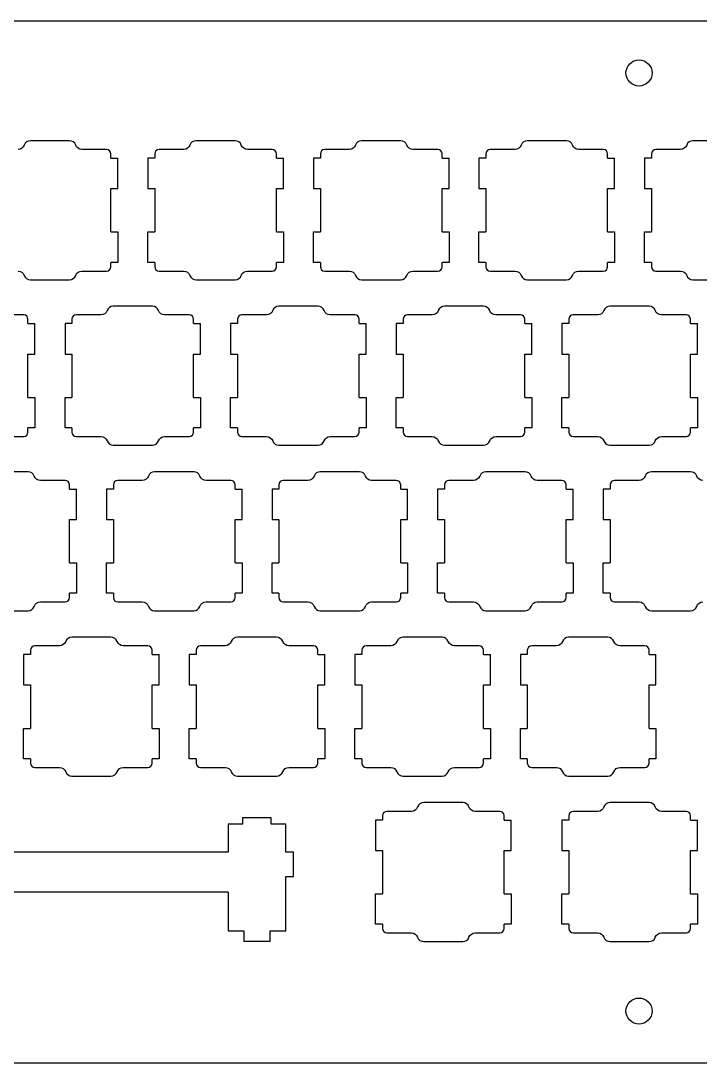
# Model space of a CAD drawing. Header units: millimetres. Extents: x 10 to 990, y 68 to 480.
# Drawn here: x 265.3 to 343.4, y 230 to 350 of the extents above; entities that cross this region are included whole.
import ezdxf

# ---------------------------------------------------------------- set-up
doc = ezdxf.new("R2010")
doc.units = ezdxf.units.MM
doc.header["$MEASUREMENT"] = 0

msp = doc.modelspace()

# ---------------------------------------------------------------- linework, layer by layer
for p, q in [((224.24, 350), (418.48, 350)), ((270.88, 336.2), (266.38, 336.2)), ((289.93, 336.2), (285.43, 336.2)), ((308.98, 336.2), (304.48, 336.2)), ((328.03, 336.2), (323.53, 336.2)), ((347.08, 336.2), (342.58, 336.2)), ((275.13, 335.2), (272.29, 335.2)), ((284.02, 335.2), (281.18, 335.2)), ((294.18, 335.2), (291.34, 335.2)), ((303.07, 335.2), (300.23, 335.2)), ((313.23, 335.2), (310.39, 335.2)), ((322.12, 335.2), (319.28, 335.2)), ((332.28, 335.2), (329.44, 335.2)), ((341.17, 335.2), (338.33, 335.2)), ((275.63, 334.2), (275.63, 334.7)), ((275.63, 334.2), (276.43, 334.2)), ((276.43, 330.7), (276.43, 334.2)), ((280.68, 334.2), (279.88, 334.2)), ((279.88, 334.2), (279.88, 330.7)), ((280.68, 334.7), (280.68, 334.2)), ((294.68, 334.2), (294.68, 334.7)), ((294.68, 334.2), (295.48, 334.2)), ((295.48, 330.7), (295.48, 334.2)), ((299.73, 334.2), (298.93, 334.2)), ((298.93, 334.2), (298.93, 330.7)), ((299.73, 334.7), (299.73, 334.2)), ((313.73, 334.2), (313.73, 334.7)), ((313.73, 334.2), (314.53, 334.2)), ((314.53, 330.7), (314.53, 334.2)), ((318.78, 334.2), (317.98, 334.2)), ((317.98, 334.2), (317.98, 330.7)), ((318.78, 334.7), (318.78, 334.2)), ((332.78, 334.2), (332.78, 334.7)), ((332.78, 334.2), (333.58, 334.2)), ((333.58, 330.7), (333.58, 334.2)), ((337.83, 334.2), (337.03, 334.2)), ((337.03, 334.2), (337.03, 330.7)), ((337.83, 334.7), (337.83, 334.2)), ((275.63, 325.7), (275.63, 330.7)), ((275.63, 330.7), (276.43, 330.7)), ((279.88, 330.7), (280.68, 330.7)), ((280.68, 330.7), (280.68, 325.7)), ((294.68, 325.7), (294.68, 330.7)), ((294.68, 330.7), (295.48, 330.7)), ((298.93, 330.7), (299.73, 330.7)), ((299.73, 330.7), (299.73, 325.7)), ((313.73, 325.7), (313.73, 330.7)), ((313.73, 330.7), (314.53, 330.7)), ((317.98, 330.7), (318.78, 330.7)), ((318.78, 330.7), (318.78, 325.7)), ((332.78, 325.7), (332.78, 330.7)), ((332.78, 330.7), (333.58, 330.7)), ((337.03, 330.7), (337.83, 330.7)), ((337.83, 330.7), (337.83, 325.7)), ((275.63, 325.7), (276.43, 325.7)), ((276.43, 325.7), (276.43, 322.2)), ((279.88, 322.2), (279.88, 325.7)), ((279.88, 325.7), (280.68, 325.7)), ((294.68, 325.7), (295.48, 325.7)), ((295.48, 325.7), (295.48, 322.2)), ((298.93, 322.2), (298.93, 325.7)), ((298.93, 325.7), (299.73, 325.7)), ((313.73, 325.7), (314.53, 325.7)), ((314.53, 325.7), (314.53, 322.2)), ((317.98, 322.2), (317.98, 325.7)), ((317.98, 325.7), (318.78, 325.7)), ((332.78, 325.7), (333.58, 325.7)), ((333.58, 325.7), (333.58, 322.2)), ((337.03, 322.2), (337.03, 325.7)), ((337.03, 325.7), (337.83, 325.7)), ((275.63, 321.7), (275.63, 322.2)), ((276.43, 322.2), (275.63, 322.2)), ((280.68, 322.2), (279.88, 322.2)), ((280.68, 322.2), (280.68, 321.7)), ((294.68, 321.7), (294.68, 322.2)), ((295.48, 322.2), (294.68, 322.2)), ((299.73, 322.2), (298.93, 322.2)), ((299.73, 322.2), (299.73, 321.7)), ((313.73, 321.7), (313.73, 322.2)), ((314.53, 322.2), (313.73, 322.2)), ((318.78, 322.2), (317.98, 322.2)), ((318.78, 322.2), (318.78, 321.7)), ((332.78, 321.7), (332.78, 322.2)), ((333.58, 322.2), (332.78, 322.2)), ((337.83, 322.2), (337.03, 322.2)), ((337.83, 322.2), (337.83, 321.7)), ((272.29, 321.2), (275.13, 321.2)), ((281.18, 321.2), (284.02, 321.2)), ((291.34, 321.2), (294.18, 321.2)), ((300.23, 321.2), (303.07, 321.2)), ((310.39, 321.2), (313.23, 321.2)), ((319.28, 321.2), (322.12, 321.2)), ((329.44, 321.2), (332.28, 321.2)), ((338.33, 321.2), (341.17, 321.2)), ((266.38, 320.2), (270.88, 320.2)), ((285.43, 320.2), (289.93, 320.2)), ((304.48, 320.2), (308.98, 320.2)), ((323.53, 320.2), (328.03, 320.2)), ((342.58, 320.2), (347.08, 320.2)), ((280.41, 317.15), (275.91, 317.15)), ((299.46, 317.15), (294.96, 317.15)), ((318.51, 317.15), (314.01, 317.15)), ((337.56, 317.15), (333.06, 317.15)), ((265.61, 316.15), (262.77, 316.15)), ((266.1, 315.15), (266.1, 315.65)), ((271.16, 315.65), (271.16, 315.15)), ((274.49, 316.15), (271.66, 316.15)), ((284.66, 316.15), (281.82, 316.15)), ((285.15, 315.15), (285.15, 315.65)), ((290.21, 315.65), (290.21, 315.15)), ((293.54, 316.15), (290.71, 316.15)), ((303.71, 316.15), (300.87, 316.15)), ((304.2, 315.15), (304.2, 315.65)), ((309.26, 315.65), (309.26, 315.15)), ((312.59, 316.15), (309.76, 316.15)), ((322.76, 316.15), (319.92, 316.15)), ((323.25, 315.15), (323.25, 315.65)), ((328.31, 315.65), (328.31, 315.15)), ((331.64, 316.15), (328.81, 316.15)), ((341.81, 316.15), (338.97, 316.15)), ((342.3, 315.15), (342.3, 315.65)), ((266.1, 315.15), (266.9, 315.15)), ((266.9, 311.65), (266.9, 315.15)), ((271.16, 315.15), (270.36, 315.15)), ((270.36, 315.15), (270.36, 311.65)), ((285.15, 315.15), (285.95, 315.15)), ((285.95, 311.65), (285.95, 315.15)), ((290.21, 315.15), (289.41, 315.15)), ((289.41, 315.15), (289.41, 311.65)), ((304.2, 315.15), (305, 315.15)), ((305, 311.65), (305, 315.15)), ((309.26, 315.15), (308.46, 315.15)), ((308.46, 315.15), (308.46, 311.65)), ((323.25, 315.15), (324.05, 315.15)), ((324.05, 311.65), (324.05, 315.15)), ((328.31, 315.15), (327.51, 315.15)), ((327.51, 315.15), (327.51, 311.65)), ((342.3, 315.15), (343.1, 315.15)), ((343.1, 311.65), (343.1, 315.15)), ((266.1, 306.65), (266.1, 311.65)), ((266.1, 311.65), (266.9, 311.65)), ((270.36, 311.65), (271.16, 311.65)), ((271.16, 311.65), (271.16, 306.65)), ((285.15, 306.65), (285.15, 311.65)), ((285.15, 311.65), (285.95, 311.65)), ((289.41, 311.65), (290.21, 311.65)), ((290.21, 311.65), (290.21, 306.65)), ((304.2, 306.65), (304.2, 311.65)), ((304.2, 311.65), (305, 311.65)), ((308.46, 311.65), (309.26, 311.65)), ((309.26, 311.65), (309.26, 306.65)), ((323.25, 306.65), (323.25, 311.65)), ((323.25, 311.65), (324.05, 311.65)), ((327.51, 311.65), (328.31, 311.65)), ((328.31, 311.65), (328.31, 306.65)), ((342.3, 306.65), (342.3, 311.65)), ((342.3, 311.65), (343.1, 311.65)), ((266.1, 306.65), (266.9, 306.65)), ((266.9, 306.65), (266.9, 303.15)), ((270.36, 303.15), (270.36, 306.65)), ((270.36, 306.65), (271.16, 306.65)), ((285.15, 306.65), (285.95, 306.65)), ((285.95, 306.65), (285.95, 303.15)), ((289.41, 303.15), (289.41, 306.65)), ((289.41, 306.65), (290.21, 306.65)), ((304.2, 306.65), (305, 306.65)), ((305, 306.65), (305, 303.15)), ((308.46, 303.15), (308.46, 306.65)), ((308.46, 306.65), (309.26, 306.65)), ((323.25, 306.65), (324.05, 306.65)), ((324.05, 306.65), (324.05, 303.15)), ((327.51, 303.15), (327.51, 306.65)), ((327.51, 306.65), (328.31, 306.65)), ((342.3, 306.65), (343.1, 306.65)), ((343.1, 306.65), (343.1, 303.15)), ((266.1, 302.65), (266.1, 303.15)), ((266.9, 303.15), (266.1, 303.15)), ((271.16, 303.15), (270.36, 303.15)), ((271.16, 303.15), (271.16, 302.65)), ((285.15, 302.65), (285.15, 303.15)), ((285.95, 303.15), (285.15, 303.15)), ((290.21, 303.15), (289.41, 303.15)), ((290.21, 303.15), (290.21, 302.65)), ((304.2, 302.65), (304.2, 303.15)), ((305, 303.15), (304.2, 303.15)), ((309.26, 303.15), (308.46, 303.15)), ((309.26, 303.15), (309.26, 302.65)), ((323.25, 302.65), (323.25, 303.15)), ((324.05, 303.15), (323.25, 303.15)), ((328.31, 303.15), (327.51, 303.15)), ((328.31, 303.15), (328.31, 302.65)), ((342.3, 302.65), (342.3, 303.15)), ((343.1, 303.15), (342.3, 303.15)), ((262.77, 302.15), (265.61, 302.15)), ((271.66, 302.15), (274.49, 302.15)), ((281.82, 302.15), (284.66, 302.15)), ((290.71, 302.15), (293.54, 302.15)), ((300.87, 302.15), (303.71, 302.15)), ((309.76, 302.15), (312.59, 302.15)), ((319.92, 302.15), (322.76, 302.15)), ((328.81, 302.15), (331.64, 302.15)), ((338.97, 302.15), (341.81, 302.15)), ((275.91, 301.15), (280.41, 301.15)), ((294.96, 301.15), (299.46, 301.15)), ((314.01, 301.15), (318.51, 301.15)), ((333.06, 301.15), (337.56, 301.15)), ((266.12, 298.1), (261.62, 298.1)), ((285.17, 298.1), (280.67, 298.1)), ((304.22, 298.1), (299.72, 298.1)), ((323.27, 298.1), (318.77, 298.1)), ((342.32, 298.1), (337.82, 298.1)), ((270.37, 297.1), (267.53, 297.1)), ((270.87, 296.1), (270.87, 296.6)), ((275.92, 296.6), (275.92, 296.1)), ((279.25, 297.1), (276.42, 297.1)), ((289.42, 297.1), (286.58, 297.1)), ((289.92, 296.1), (289.92, 296.6)), ((294.97, 296.6), (294.97, 296.1)), ((298.3, 297.1), (295.47, 297.1)), ((308.47, 297.1), (305.63, 297.1)), ((308.97, 296.1), (308.97, 296.6)), ((314.02, 296.6), (314.02, 296.1)), ((317.35, 297.1), (314.52, 297.1)), ((327.52, 297.1), (324.68, 297.1)), ((328.02, 296.1), (328.02, 296.6)), ((333.07, 296.6), (333.07, 296.1)), ((336.4, 297.1), (333.57, 297.1)), ((270.87, 296.1), (271.67, 296.1)), ((271.67, 292.6), (271.67, 296.1)), ((275.92, 296.1), (275.12, 296.1)), ((275.12, 296.1), (275.12, 292.6)), ((289.92, 296.1), (290.72, 296.1)), ((290.72, 292.6), (290.72, 296.1)), ((294.97, 296.1), (294.17, 296.1)), ((294.17, 296.1), (294.17, 292.6)), ((308.97, 296.1), (309.77, 296.1)), ((309.77, 292.6), (309.77, 296.1)), ((314.02, 296.1), (313.22, 296.1)), ((313.22, 296.1), (313.22, 292.6)), ((328.02, 296.1), (328.82, 296.1)), ((328.82, 292.6), (328.82, 296.1)), ((333.07, 296.1), (332.27, 296.1)), ((332.27, 296.1), (332.27, 292.6)), ((270.87, 287.6), (270.87, 292.6)), ((270.87, 292.6), (271.67, 292.6)), ((275.12, 292.6), (275.92, 292.6)), ((275.92, 292.6), (275.92, 287.6)), ((289.92, 287.6), (289.92, 292.6)), ((289.92, 292.6), (290.72, 292.6)), ((294.17, 292.6), (294.97, 292.6)), ((294.97, 292.6), (294.97, 287.6)), ((308.97, 287.6), (308.97, 292.6)), ((308.97, 292.6), (309.77, 292.6)), ((313.22, 292.6), (314.02, 292.6)), ((314.02, 292.6), (314.02, 287.6)), ((328.02, 287.6), (328.02, 292.6)), ((328.02, 292.6), (328.82, 292.6)), ((332.27, 292.6), (333.07, 292.6)), ((333.07, 292.6), (333.07, 287.6)), ((270.87, 287.6), (271.67, 287.6)), ((271.67, 287.6), (271.67, 284.1)), ((275.12, 284.1), (275.12, 287.6)), ((275.12, 287.6), (275.92, 287.6)), ((289.92, 287.6), (290.72, 287.6)), ((290.72, 287.6), (290.72, 284.1)), ((294.17, 284.1), (294.17, 287.6)), ((294.17, 287.6), (294.97, 287.6)), ((308.97, 287.6), (309.77, 287.6)), ((309.77, 287.6), (309.77, 284.1)), ((313.22, 284.1), (313.22, 287.6)), ((313.22, 287.6), (314.02, 287.6)), ((328.02, 287.6), (328.82, 287.6)), ((328.82, 287.6), (328.82, 284.1)), ((332.27, 284.1), (332.27, 287.6)), ((332.27, 287.6), (333.07, 287.6)), ((270.87, 283.6), (270.87, 284.1)), ((271.67, 284.1), (270.87, 284.1)), ((275.92, 284.1), (275.12, 284.1)), ((275.92, 284.1), (275.92, 283.6)), ((289.92, 283.6), (289.92, 284.1)), ((290.72, 284.1), (289.92, 284.1)), ((294.97, 284.1), (294.17, 284.1)), ((294.97, 284.1), (294.97, 283.6)), ((308.97, 283.6), (308.97, 284.1)), ((309.77, 284.1), (308.97, 284.1)), ((314.02, 284.1), (313.22, 284.1)), ((314.02, 284.1), (314.02, 283.6)), ((328.02, 283.6), (328.02, 284.1)), ((328.82, 284.1), (328.02, 284.1)), ((333.07, 284.1), (332.27, 284.1)), ((333.07, 284.1), (333.07, 283.6)), ((261.62, 282.1), (266.12, 282.1)), ((267.53, 283.1), (270.37, 283.1)), ((276.42, 283.1), (279.25, 283.1)), ((280.67, 282.1), (285.17, 282.1)), ((286.58, 283.1), (289.42, 283.1)), ((295.47, 283.1), (298.3, 283.1)), ((299.72, 282.1), (304.22, 282.1)), ((305.63, 283.1), (308.47, 283.1)), ((314.52, 283.1), (317.35, 283.1)), ((318.77, 282.1), (323.27, 282.1)), ((324.68, 283.1), (327.52, 283.1)), ((333.57, 283.1), (336.4, 283.1)), ((337.82, 282.1), (342.32, 282.1)), ((275.64, 279.05), (271.14, 279.05)), ((294.69, 279.05), (290.19, 279.05)), ((313.74, 279.05), (309.24, 279.05)), ((332.79, 279.05), (328.29, 279.05)), ((266.39, 277.55), (266.39, 277.05)), ((269.73, 278.05), (266.89, 278.05)), ((279.89, 278.05), (277.06, 278.05)), ((280.39, 277.05), (280.39, 277.55)), ((285.44, 277.55), (285.44, 277.05)), ((288.78, 278.05), (285.94, 278.05)), ((298.94, 278.05), (296.11, 278.05)), ((299.44, 277.05), (299.44, 277.55)), ((304.49, 277.55), (304.49, 277.05)), ((307.83, 278.05), (304.99, 278.05)), ((317.99, 278.05), (315.16, 278.05)), ((318.49, 277.05), (318.49, 277.55)), ((323.54, 277.55), (323.54, 277.05)), ((326.88, 278.05), (324.04, 278.05)), ((337.04, 278.05), (334.21, 278.05)), ((337.54, 277.05), (337.54, 277.55)), ((266.39, 277.05), (265.59, 277.05)), ((265.59, 277.05), (265.59, 273.55)), ((280.39, 277.05), (281.19, 277.05)), ((281.19, 273.55), (281.19, 277.05)), ((285.44, 277.05), (284.64, 277.05)), ((284.64, 277.05), (284.64, 273.55)), ((299.44, 277.05), (300.24, 277.05)), ((300.24, 273.55), (300.24, 277.05)), ((304.49, 277.05), (303.69, 277.05)), ((303.69, 277.05), (303.69, 273.55)), ((318.49, 277.05), (319.29, 277.05)), ((319.29, 273.55), (319.29, 277.05)), ((323.54, 277.05), (322.74, 277.05)), ((322.74, 277.05), (322.74, 273.55)), ((337.54, 277.05), (338.34, 277.05)), ((338.34, 273.55), (338.34, 277.05)), ((265.59, 273.55), (266.39, 273.55)), ((266.39, 273.55), (266.39, 268.55)), ((280.39, 268.55), (280.39, 273.55)), ((280.39, 273.55), (281.19, 273.55)), ((284.64, 273.55), (285.44, 273.55)), ((285.44, 273.55), (285.44, 268.55)), ((299.44, 268.55), (299.44, 273.55)), ((299.44, 273.55), (300.24, 273.55)), ((303.69, 273.55), (304.49, 273.55)), ((304.49, 273.55), (304.49, 268.55)), ((318.49, 268.55), (318.49, 273.55)), ((318.49, 273.55), (319.29, 273.55)), ((322.74, 273.55), (323.54, 273.55)), ((323.54, 273.55), (323.54, 268.55)), ((337.54, 268.55), (337.54, 273.55)), ((337.54, 273.55), (338.34, 273.55)), ((265.59, 265.05), (265.59, 268.55)), ((265.59, 268.55), (266.39, 268.55)), ((280.39, 268.55), (281.19, 268.55)), ((281.19, 268.55), (281.19, 265.05)), ((284.64, 265.05), (284.64, 268.55)), ((284.64, 268.55), (285.44, 268.55)), ((299.44, 268.55), (300.24, 268.55)), ((300.24, 268.55), (300.24, 265.05)), ((303.69, 265.05), (303.69, 268.55)), ((303.69, 268.55), (304.49, 268.55)), ((318.49, 268.55), (319.29, 268.55)), ((319.29, 268.55), (319.29, 265.05)), ((322.74, 265.05), (322.74, 268.55)), ((322.74, 268.55), (323.54, 268.55)), ((337.54, 268.55), (338.34, 268.55)), ((338.34, 268.55), (338.34, 265.05)), ((266.39, 265.05), (265.59, 265.05)), ((266.39, 265.05), (266.39, 264.55)), ((266.89, 264.05), (269.73, 264.05)), ((277.06, 264.05), (279.89, 264.05)), ((280.39, 264.55), (280.39, 265.05)), ((281.19, 265.05), (280.39, 265.05)), ((285.44, 265.05), (284.64, 265.05)), ((285.44, 265.05), (285.44, 264.55)), ((285.94, 264.05), (288.78, 264.05)), ((296.11, 264.05), (298.94, 264.05)), ((299.44, 264.55), (299.44, 265.05)), ((300.24, 265.05), (299.44, 265.05)), ((304.49, 265.05), (303.69, 265.05)), ((304.49, 265.05), (304.49, 264.55)), ((304.99, 264.05), (307.83, 264.05)), ((315.16, 264.05), (317.99, 264.05)), ((318.49, 264.55), (318.49, 265.05)), ((319.29, 265.05), (318.49, 265.05)), ((323.54, 265.05), (322.74, 265.05)), ((323.54, 265.05), (323.54, 264.55)), ((324.04, 264.05), (326.88, 264.05)), ((334.21, 264.05), (337.04, 264.05)), ((337.54, 264.55), (337.54, 265.05)), ((338.34, 265.05), (337.54, 265.05)), ((271.14, 263.05), (275.64, 263.05)), ((290.19, 263.05), (294.69, 263.05)), ((309.24, 263.05), (313.74, 263.05)), ((328.29, 263.05), (332.79, 263.05)), ((316.12, 260), (311.62, 260)), ((337.56, 260), (333.06, 260)), ((294.09, 258.25), (290.79, 258.25)), ((290.79, 258.25), (290.79, 257.54)), ((294.09, 257.54), (294.09, 258.25)), ((306.87, 258), (306.07, 258)), ((306.07, 258), (306.07, 254.5)), ((306.87, 258.5), (306.87, 258)), ((310.21, 259), (307.37, 259)), ((320.37, 259), (317.54, 259)), ((320.87, 258), (320.87, 258.5)), ((320.87, 258), (321.67, 258)), ((321.67, 254.5), (321.67, 258)), ((328.31, 258), (327.51, 258)), ((327.51, 258), (327.51, 254.5)), ((328.31, 258.5), (328.31, 258)), ((331.64, 259), (328.81, 259)), ((341.81, 259), (338.97, 259)), ((342.3, 258), (342.3, 258.5)), ((342.3, 258), (343.1, 258)), ((343.1, 254.5), (343.1, 258)), ((306.07, 254.5), (306.87, 254.5)), ((306.87, 254.5), (306.87, 249.5)), ((320.87, 249.5), (320.87, 254.5)), ((320.87, 254.5), (321.67, 254.5)), ((327.51, 254.5), (328.31, 254.5)), ((328.31, 254.5), (328.31, 249.5)), ((342.3, 249.5), (342.3, 254.5)), ((342.3, 254.5), (343.1, 254.5)), ((289.11, 254.31), (249.44, 254.31)), ((289.11, 249.71), (249.44, 249.71)), ((306.07, 246), (306.07, 249.5)), ((306.07, 249.5), (306.87, 249.5)), ((320.87, 249.5), (321.67, 249.5)), ((321.67, 249.5), (321.67, 246)), ((327.51, 246), (327.51, 249.5)), ((327.51, 249.5), (328.31, 249.5)), ((342.3, 249.5), (343.1, 249.5)), ((343.1, 249.5), (343.1, 246)), ((306.87, 246), (306.07, 246)), ((306.87, 246), (306.87, 245.5)), ((320.87, 245.5), (320.87, 246)), ((321.67, 246), (320.87, 246)), ((328.31, 246), (327.51, 246)), ((328.31, 246), (328.31, 245.5)), ((342.3, 245.5), (342.3, 246)), ((343.1, 246), (342.3, 246)), ((307.37, 245), (310.21, 245)), ((317.54, 245), (320.37, 245)), ((328.81, 245), (331.64, 245)), ((338.97, 245), (341.81, 245)), ((311.62, 244), (316.12, 244)), ((333.06, 244), (337.56, 244)), ((418.48, 230.01), (14.01, 230.01))]:
    msp.add_line(p, q)
for points in [[(289.11, 249.71), (289.11, 245.24), (290.94, 245.24), (290.94, 244.04), (293.94, 244.04), (293.94, 245.24), (295.76, 245.24), (295.76, 251.51), (296.64, 251.51), (296.64, 254.31), (295.76, 254.31), (295.76, 257.54), (294.09, 257.54)], [(290.79, 257.54), (289.11, 257.54), (289.11, 254.31)]]:
    msp.add_lwpolyline(points)
for points in [[(337.89, 344), (337.89, 344.83), (337.21, 345.5), (336.39, 345.5), (335.56, 345.5), (334.89, 344.83), (334.89, 343.18), (335.56, 342.5), (336.39, 342.5), (337.21, 342.5), (337.89, 343.18), (337.89, 344)], [(337.89, 236.01), (337.89, 236.84), (337.21, 237.51), (336.39, 237.51), (335.56, 237.51), (334.89, 236.84), (334.89, 235.18), (335.56, 234.51), (336.39, 234.51), (337.21, 234.51), (337.89, 235.18), (337.89, 236.01)]]:
    msp.add_open_spline(points, degree=3, knots=[0, 0, 0, 0, 1, 1, 1, 2, 2, 3, 3, 3, 4, 4, 4, 4])
for points in [[(266.38, 336.2), (266.06, 336.2), (265.78, 336), (265.67, 335.7)], [(271.59, 335.7), (271.48, 336), (271.2, 336.2), (270.88, 336.2)], [(285.43, 336.2), (285.11, 336.2), (284.83, 336), (284.72, 335.7)], [(290.64, 335.7), (290.53, 336), (290.25, 336.2), (289.93, 336.2)], [(304.48, 336.2), (304.16, 336.2), (303.88, 336), (303.77, 335.7)], [(309.69, 335.7), (309.58, 336), (309.3, 336.2), (308.98, 336.2)], [(323.53, 336.2), (323.21, 336.2), (322.93, 336), (322.82, 335.7)], [(328.74, 335.7), (328.63, 336), (328.35, 336.2), (328.03, 336.2)], [(342.58, 336.2), (342.26, 336.2), (341.98, 336), (341.87, 335.7)], [(265.67, 335.7), (265.57, 335.4), (265.28, 335.2), (264.97, 335.2)], [(272.29, 335.2), (271.98, 335.2), (271.69, 335.4), (271.59, 335.7)], [(275.63, 334.7), (275.63, 334.98), (275.41, 335.2), (275.13, 335.2)], [(281.18, 335.2), (280.9, 335.2), (280.68, 334.98), (280.68, 334.7)], [(284.72, 335.7), (284.62, 335.4), (284.33, 335.2), (284.02, 335.2)], [(291.34, 335.2), (291.03, 335.2), (290.74, 335.4), (290.64, 335.7)], [(294.68, 334.7), (294.68, 334.98), (294.46, 335.2), (294.18, 335.2)], [(300.23, 335.2), (299.95, 335.2), (299.73, 334.98), (299.73, 334.7)], [(303.77, 335.7), (303.67, 335.4), (303.38, 335.2), (303.07, 335.2)], [(310.39, 335.2), (310.08, 335.2), (309.79, 335.4), (309.69, 335.7)], [(313.73, 334.7), (313.73, 334.98), (313.51, 335.2), (313.23, 335.2)], [(319.28, 335.2), (319, 335.2), (318.78, 334.98), (318.78, 334.7)], [(322.82, 335.7), (322.72, 335.4), (322.43, 335.2), (322.12, 335.2)], [(329.44, 335.2), (329.13, 335.2), (328.84, 335.4), (328.74, 335.7)], [(332.78, 334.7), (332.78, 334.98), (332.56, 335.2), (332.28, 335.2)], [(338.33, 335.2), (338.05, 335.2), (337.83, 334.98), (337.83, 334.7)], [(341.87, 335.7), (341.77, 335.4), (341.48, 335.2), (341.17, 335.2)], [(275.13, 321.2), (275.41, 321.2), (275.63, 321.43), (275.63, 321.7)], [(280.68, 321.7), (280.68, 321.43), (280.9, 321.2), (281.18, 321.2)], [(294.18, 321.2), (294.46, 321.2), (294.68, 321.43), (294.68, 321.7)], [(299.73, 321.7), (299.73, 321.43), (299.95, 321.2), (300.23, 321.2)], [(313.23, 321.2), (313.51, 321.2), (313.73, 321.43), (313.73, 321.7)], [(318.78, 321.7), (318.78, 321.43), (319, 321.2), (319.28, 321.2)], [(332.28, 321.2), (332.56, 321.2), (332.78, 321.43), (332.78, 321.7)], [(337.83, 321.7), (337.83, 321.43), (338.05, 321.2), (338.33, 321.2)], [(264.97, 321.2), (265.28, 321.2), (265.57, 321), (265.67, 320.7)], [(265.67, 320.7), (265.78, 320.4), (266.06, 320.2), (266.38, 320.2)], [(270.88, 320.2), (271.2, 320.2), (271.48, 320.4), (271.59, 320.7)], [(271.59, 320.7), (271.69, 321), (271.98, 321.2), (272.29, 321.2)], [(284.02, 321.2), (284.33, 321.2), (284.62, 321), (284.72, 320.7)], [(284.72, 320.7), (284.83, 320.4), (285.11, 320.2), (285.43, 320.2)], [(289.93, 320.2), (290.25, 320.2), (290.53, 320.4), (290.64, 320.7)], [(290.64, 320.7), (290.74, 321), (291.03, 321.2), (291.34, 321.2)], [(303.07, 321.2), (303.38, 321.2), (303.67, 321), (303.77, 320.7)], [(303.77, 320.7), (303.88, 320.4), (304.16, 320.2), (304.48, 320.2)], [(308.98, 320.2), (309.3, 320.2), (309.58, 320.4), (309.69, 320.7)], [(309.69, 320.7), (309.79, 321), (310.08, 321.2), (310.39, 321.2)], [(322.12, 321.2), (322.43, 321.2), (322.72, 321), (322.82, 320.7)], [(322.82, 320.7), (322.93, 320.4), (323.21, 320.2), (323.53, 320.2)], [(328.03, 320.2), (328.35, 320.2), (328.63, 320.4), (328.74, 320.7)], [(328.74, 320.7), (328.84, 321), (329.13, 321.2), (329.44, 321.2)], [(341.17, 321.2), (341.48, 321.2), (341.77, 321), (341.87, 320.7)], [(341.87, 320.7), (341.98, 320.4), (342.26, 320.2), (342.58, 320.2)], [(275.91, 317.15), (275.59, 317.15), (275.3, 316.95), (275.2, 316.65)], [(281.11, 316.65), (281.01, 316.95), (280.72, 317.15), (280.41, 317.15)], [(294.96, 317.15), (294.64, 317.15), (294.35, 316.95), (294.25, 316.65)], [(300.16, 316.65), (300.06, 316.95), (299.77, 317.15), (299.46, 317.15)], [(314.01, 317.15), (313.69, 317.15), (313.4, 316.95), (313.3, 316.65)], [(319.21, 316.65), (319.11, 316.95), (318.82, 317.15), (318.51, 317.15)], [(333.06, 317.15), (332.74, 317.15), (332.45, 316.95), (332.35, 316.65)], [(338.26, 316.65), (338.16, 316.95), (337.87, 317.15), (337.56, 317.15)], [(266.1, 315.65), (266.1, 315.93), (265.88, 316.15), (265.61, 316.15)], [(271.66, 316.15), (271.38, 316.15), (271.16, 315.93), (271.16, 315.65)], [(275.2, 316.65), (275.09, 316.35), (274.81, 316.15), (274.49, 316.15)], [(281.82, 316.15), (281.5, 316.15), (281.22, 316.35), (281.11, 316.65)], [(285.15, 315.65), (285.15, 315.93), (284.93, 316.15), (284.66, 316.15)], [(290.71, 316.15), (290.43, 316.15), (290.21, 315.93), (290.21, 315.65)], [(294.25, 316.65), (294.14, 316.35), (293.86, 316.15), (293.54, 316.15)], [(300.87, 316.15), (300.55, 316.15), (300.27, 316.35), (300.16, 316.65)], [(304.2, 315.65), (304.2, 315.93), (303.98, 316.15), (303.71, 316.15)], [(309.76, 316.15), (309.48, 316.15), (309.26, 315.93), (309.26, 315.65)], [(313.3, 316.65), (313.19, 316.35), (312.91, 316.15), (312.59, 316.15)], [(319.92, 316.15), (319.6, 316.15), (319.32, 316.35), (319.21, 316.65)], [(323.25, 315.65), (323.25, 315.93), (323.03, 316.15), (322.76, 316.15)], [(328.81, 316.15), (328.53, 316.15), (328.31, 315.93), (328.31, 315.65)], [(332.35, 316.65), (332.24, 316.35), (331.96, 316.15), (331.64, 316.15)], [(338.97, 316.15), (338.65, 316.15), (338.37, 316.35), (338.26, 316.65)], [(342.3, 315.65), (342.3, 315.93), (342.08, 316.15), (341.81, 316.15)], [(265.61, 302.15), (265.88, 302.15), (266.1, 302.38), (266.1, 302.65)], [(271.16, 302.65), (271.16, 302.38), (271.38, 302.15), (271.66, 302.15)], [(284.66, 302.15), (284.93, 302.15), (285.15, 302.38), (285.15, 302.65)], [(290.21, 302.65), (290.21, 302.38), (290.43, 302.15), (290.71, 302.15)], [(303.71, 302.15), (303.98, 302.15), (304.2, 302.38), (304.2, 302.65)], [(309.26, 302.65), (309.26, 302.38), (309.48, 302.15), (309.76, 302.15)], [(322.76, 302.15), (323.03, 302.15), (323.25, 302.38), (323.25, 302.65)], [(328.31, 302.65), (328.31, 302.38), (328.53, 302.15), (328.81, 302.15)], [(341.81, 302.15), (342.08, 302.15), (342.3, 302.38), (342.3, 302.65)], [(274.49, 302.15), (274.81, 302.15), (275.09, 301.95), (275.2, 301.65)], [(275.2, 301.65), (275.3, 301.35), (275.59, 301.15), (275.91, 301.15)], [(280.41, 301.15), (280.72, 301.15), (281.01, 301.35), (281.11, 301.65)], [(281.11, 301.65), (281.22, 301.95), (281.5, 302.15), (281.82, 302.15)], [(293.54, 302.15), (293.86, 302.15), (294.14, 301.95), (294.25, 301.65)], [(294.25, 301.65), (294.35, 301.35), (294.64, 301.15), (294.96, 301.15)], [(299.46, 301.15), (299.77, 301.15), (300.06, 301.35), (300.16, 301.65)], [(300.16, 301.65), (300.27, 301.95), (300.55, 302.15), (300.87, 302.15)], [(312.59, 302.15), (312.91, 302.15), (313.19, 301.95), (313.3, 301.65)], [(313.3, 301.65), (313.4, 301.35), (313.69, 301.15), (314.01, 301.15)], [(318.51, 301.15), (318.82, 301.15), (319.11, 301.35), (319.21, 301.65)], [(319.21, 301.65), (319.32, 301.95), (319.6, 302.15), (319.92, 302.15)], [(331.64, 302.15), (331.96, 302.15), (332.24, 301.95), (332.35, 301.65)], [(332.35, 301.65), (332.45, 301.35), (332.74, 301.15), (333.06, 301.15)], [(337.56, 301.15), (337.87, 301.15), (338.16, 301.35), (338.26, 301.65)], [(338.26, 301.65), (338.37, 301.95), (338.65, 302.15), (338.97, 302.15)], [(266.82, 297.6), (266.72, 297.9), (266.44, 298.1), (266.12, 298.1)], [(267.53, 297.1), (267.21, 297.1), (266.93, 297.3), (266.82, 297.6)], [(279.96, 297.6), (279.85, 297.3), (279.57, 297.1), (279.25, 297.1)], [(280.67, 298.1), (280.35, 298.1), (280.07, 297.9), (279.96, 297.6)], [(285.87, 297.6), (285.77, 297.9), (285.49, 298.1), (285.17, 298.1)], [(286.58, 297.1), (286.26, 297.1), (285.98, 297.3), (285.87, 297.6)], [(299.01, 297.6), (298.9, 297.3), (298.62, 297.1), (298.3, 297.1)], [(299.72, 298.1), (299.4, 298.1), (299.12, 297.9), (299.01, 297.6)], [(304.92, 297.6), (304.82, 297.9), (304.54, 298.1), (304.22, 298.1)], [(305.63, 297.1), (305.31, 297.1), (305.03, 297.3), (304.92, 297.6)], [(318.06, 297.6), (317.95, 297.3), (317.67, 297.1), (317.35, 297.1)], [(318.77, 298.1), (318.45, 298.1), (318.17, 297.9), (318.06, 297.6)], [(323.97, 297.6), (323.87, 297.9), (323.59, 298.1), (323.27, 298.1)], [(324.68, 297.1), (324.36, 297.1), (324.08, 297.3), (323.97, 297.6)], [(337.11, 297.6), (337, 297.3), (336.72, 297.1), (336.4, 297.1)], [(337.82, 298.1), (337.5, 298.1), (337.22, 297.9), (337.11, 297.6)], [(343.02, 297.6), (342.92, 297.9), (342.64, 298.1), (342.32, 298.1)], [(343.73, 297.1), (343.41, 297.1), (343.13, 297.3), (343.02, 297.6)], [(270.87, 296.6), (270.87, 296.88), (270.64, 297.1), (270.37, 297.1)], [(276.42, 297.1), (276.14, 297.1), (275.92, 296.88), (275.92, 296.6)], [(289.92, 296.6), (289.92, 296.88), (289.69, 297.1), (289.42, 297.1)], [(295.47, 297.1), (295.19, 297.1), (294.97, 296.88), (294.97, 296.6)], [(308.97, 296.6), (308.97, 296.88), (308.74, 297.1), (308.47, 297.1)], [(314.52, 297.1), (314.24, 297.1), (314.02, 296.88), (314.02, 296.6)], [(328.02, 296.6), (328.02, 296.88), (327.79, 297.1), (327.52, 297.1)], [(333.57, 297.1), (333.29, 297.1), (333.07, 296.88), (333.07, 296.6)], [(270.37, 283.1), (270.64, 283.1), (270.87, 283.33), (270.87, 283.6)], [(275.92, 283.6), (275.92, 283.33), (276.14, 283.1), (276.42, 283.1)], [(289.42, 283.1), (289.69, 283.1), (289.92, 283.33), (289.92, 283.6)], [(294.97, 283.6), (294.97, 283.33), (295.19, 283.1), (295.47, 283.1)], [(308.47, 283.1), (308.74, 283.1), (308.97, 283.33), (308.97, 283.6)], [(314.02, 283.6), (314.02, 283.33), (314.24, 283.1), (314.52, 283.1)], [(327.52, 283.1), (327.79, 283.1), (328.02, 283.33), (328.02, 283.6)], [(333.07, 283.6), (333.07, 283.33), (333.29, 283.1), (333.57, 283.1)], [(266.12, 282.1), (266.44, 282.1), (266.72, 282.3), (266.82, 282.6)], [(266.82, 282.6), (266.93, 282.9), (267.21, 283.1), (267.53, 283.1)], [(279.25, 283.1), (279.57, 283.1), (279.85, 282.9), (279.96, 282.6)], [(279.96, 282.6), (280.07, 282.3), (280.35, 282.1), (280.67, 282.1)], [(285.17, 282.1), (285.49, 282.1), (285.77, 282.3), (285.87, 282.6)], [(285.87, 282.6), (285.98, 282.9), (286.26, 283.1), (286.58, 283.1)], [(298.3, 283.1), (298.62, 283.1), (298.9, 282.9), (299.01, 282.6)], [(299.01, 282.6), (299.12, 282.3), (299.4, 282.1), (299.72, 282.1)], [(304.22, 282.1), (304.54, 282.1), (304.82, 282.3), (304.92, 282.6)], [(304.92, 282.6), (305.03, 282.9), (305.31, 283.1), (305.63, 283.1)], [(317.35, 283.1), (317.67, 283.1), (317.95, 282.9), (318.06, 282.6)], [(318.06, 282.6), (318.17, 282.3), (318.45, 282.1), (318.77, 282.1)], [(323.27, 282.1), (323.59, 282.1), (323.87, 282.3), (323.97, 282.6)], [(323.97, 282.6), (324.08, 282.9), (324.36, 283.1), (324.68, 283.1)], [(336.4, 283.1), (336.72, 283.1), (337, 282.9), (337.11, 282.6)], [(337.11, 282.6), (337.22, 282.3), (337.5, 282.1), (337.82, 282.1)], [(342.32, 282.1), (342.64, 282.1), (342.92, 282.3), (343.02, 282.6)], [(343.02, 282.6), (343.13, 282.9), (343.41, 283.1), (343.73, 283.1)], [(270.44, 278.55), (270.33, 278.25), (270.05, 278.05), (269.73, 278.05)], [(271.14, 279.05), (270.83, 279.05), (270.54, 278.85), (270.44, 278.55)], [(276.35, 278.55), (276.24, 278.85), (275.96, 279.05), (275.64, 279.05)], [(277.06, 278.05), (276.74, 278.05), (276.46, 278.25), (276.35, 278.55)], [(289.49, 278.55), (289.38, 278.25), (289.1, 278.05), (288.78, 278.05)], [(290.19, 279.05), (289.87, 279.05), (289.59, 278.85), (289.49, 278.55)], [(295.4, 278.55), (295.29, 278.85), (295.01, 279.05), (294.69, 279.05)], [(296.11, 278.05), (295.79, 278.05), (295.51, 278.25), (295.4, 278.55)], [(308.54, 278.55), (308.43, 278.25), (308.15, 278.05), (307.83, 278.05)], [(309.24, 279.05), (308.92, 279.05), (308.64, 278.85), (308.54, 278.55)], [(314.45, 278.55), (314.34, 278.85), (314.06, 279.05), (313.74, 279.05)], [(315.16, 278.05), (314.84, 278.05), (314.56, 278.25), (314.45, 278.55)], [(327.59, 278.55), (327.48, 278.25), (327.2, 278.05), (326.88, 278.05)], [(328.29, 279.05), (327.97, 279.05), (327.69, 278.85), (327.59, 278.55)], [(333.5, 278.55), (333.39, 278.85), (333.11, 279.05), (332.79, 279.05)], [(334.21, 278.05), (333.89, 278.05), (333.61, 278.25), (333.5, 278.55)], [(266.89, 278.05), (266.62, 278.05), (266.39, 277.83), (266.39, 277.55)], [(280.39, 277.55), (280.39, 277.83), (280.17, 278.05), (279.89, 278.05)], [(285.94, 278.05), (285.67, 278.05), (285.44, 277.83), (285.44, 277.55)], [(299.44, 277.55), (299.44, 277.83), (299.22, 278.05), (298.94, 278.05)], [(304.99, 278.05), (304.72, 278.05), (304.49, 277.83), (304.49, 277.55)], [(318.49, 277.55), (318.49, 277.83), (318.27, 278.05), (317.99, 278.05)], [(324.04, 278.05), (323.77, 278.05), (323.54, 277.83), (323.54, 277.55)], [(337.54, 277.55), (337.54, 277.83), (337.32, 278.05), (337.04, 278.05)], [(266.39, 264.55), (266.39, 264.28), (266.62, 264.05), (266.89, 264.05)], [(269.73, 264.05), (270.05, 264.05), (270.33, 263.85), (270.44, 263.55)], [(276.35, 263.55), (276.46, 263.85), (276.74, 264.05), (277.06, 264.05)], [(279.89, 264.05), (280.17, 264.05), (280.39, 264.28), (280.39, 264.55)], [(285.44, 264.55), (285.44, 264.28), (285.67, 264.05), (285.94, 264.05)], [(288.78, 264.05), (289.1, 264.05), (289.38, 263.85), (289.49, 263.55)], [(295.4, 263.55), (295.51, 263.85), (295.79, 264.05), (296.11, 264.05)], [(298.94, 264.05), (299.22, 264.05), (299.44, 264.28), (299.44, 264.55)], [(304.49, 264.55), (304.49, 264.28), (304.72, 264.05), (304.99, 264.05)], [(307.83, 264.05), (308.15, 264.05), (308.43, 263.85), (308.54, 263.55)], [(314.45, 263.55), (314.56, 263.85), (314.84, 264.05), (315.16, 264.05)], [(317.99, 264.05), (318.27, 264.05), (318.49, 264.28), (318.49, 264.55)], [(323.54, 264.55), (323.54, 264.28), (323.77, 264.05), (324.04, 264.05)], [(326.88, 264.05), (327.2, 264.05), (327.48, 263.85), (327.59, 263.55)], [(333.5, 263.55), (333.61, 263.85), (333.89, 264.05), (334.21, 264.05)], [(337.04, 264.05), (337.32, 264.05), (337.54, 264.28), (337.54, 264.55)], [(270.44, 263.55), (270.54, 263.25), (270.83, 263.05), (271.14, 263.05)], [(275.64, 263.05), (275.96, 263.05), (276.24, 263.25), (276.35, 263.55)], [(289.49, 263.55), (289.59, 263.25), (289.87, 263.05), (290.19, 263.05)], [(294.69, 263.05), (295.01, 263.05), (295.29, 263.25), (295.4, 263.55)], [(308.54, 263.55), (308.64, 263.25), (308.92, 263.05), (309.24, 263.05)], [(313.74, 263.05), (314.06, 263.05), (314.34, 263.25), (314.45, 263.55)], [(327.59, 263.55), (327.69, 263.25), (327.97, 263.05), (328.29, 263.05)], [(332.79, 263.05), (333.11, 263.05), (333.39, 263.25), (333.5, 263.55)], [(310.92, 259.5), (310.81, 259.21), (310.53, 259), (310.21, 259)], [(311.62, 260), (311.31, 260), (311.02, 259.8), (310.92, 259.5)], [(316.83, 259.5), (316.72, 259.8), (316.44, 260), (316.12, 260)], [(317.54, 259), (317.22, 259), (316.94, 259.21), (316.83, 259.5)], [(332.35, 259.5), (332.24, 259.21), (331.96, 259), (331.64, 259)], [(333.06, 260), (332.74, 260), (332.45, 259.8), (332.35, 259.5)], [(338.26, 259.5), (338.16, 259.8), (337.87, 260), (337.56, 260)], [(338.97, 259), (338.65, 259), (338.37, 259.21), (338.26, 259.5)], [(307.37, 259), (307.1, 259), (306.87, 258.78), (306.87, 258.5)], [(320.87, 258.5), (320.87, 258.78), (320.65, 259), (320.37, 259)], [(328.81, 259), (328.53, 259), (328.31, 258.78), (328.31, 258.5)], [(342.3, 258.5), (342.3, 258.78), (342.08, 259), (341.81, 259)], [(306.87, 245.5), (306.87, 245.23), (307.1, 245), (307.37, 245)], [(310.21, 245), (310.53, 245), (310.81, 244.8), (310.92, 244.5)], [(316.83, 244.5), (316.94, 244.8), (317.22, 245), (317.54, 245)], [(320.37, 245), (320.65, 245), (320.87, 245.23), (320.87, 245.5)], [(328.31, 245.5), (328.31, 245.23), (328.53, 245), (328.81, 245)], [(331.64, 245), (331.96, 245), (332.24, 244.8), (332.35, 244.5)], [(338.26, 244.5), (338.37, 244.8), (338.65, 245), (338.97, 245)], [(341.81, 245), (342.08, 245), (342.3, 245.23), (342.3, 245.5)], [(310.92, 244.5), (311.02, 244.21), (311.31, 244), (311.62, 244)], [(316.12, 244), (316.44, 244), (316.72, 244.21), (316.83, 244.5)], [(332.35, 244.5), (332.45, 244.21), (332.74, 244), (333.06, 244)], [(337.56, 244), (337.87, 244), (338.16, 244.21), (338.26, 244.5)]]:
    msp.add_open_spline(points, degree=3)

doc.saveas('drawing.dxf')
